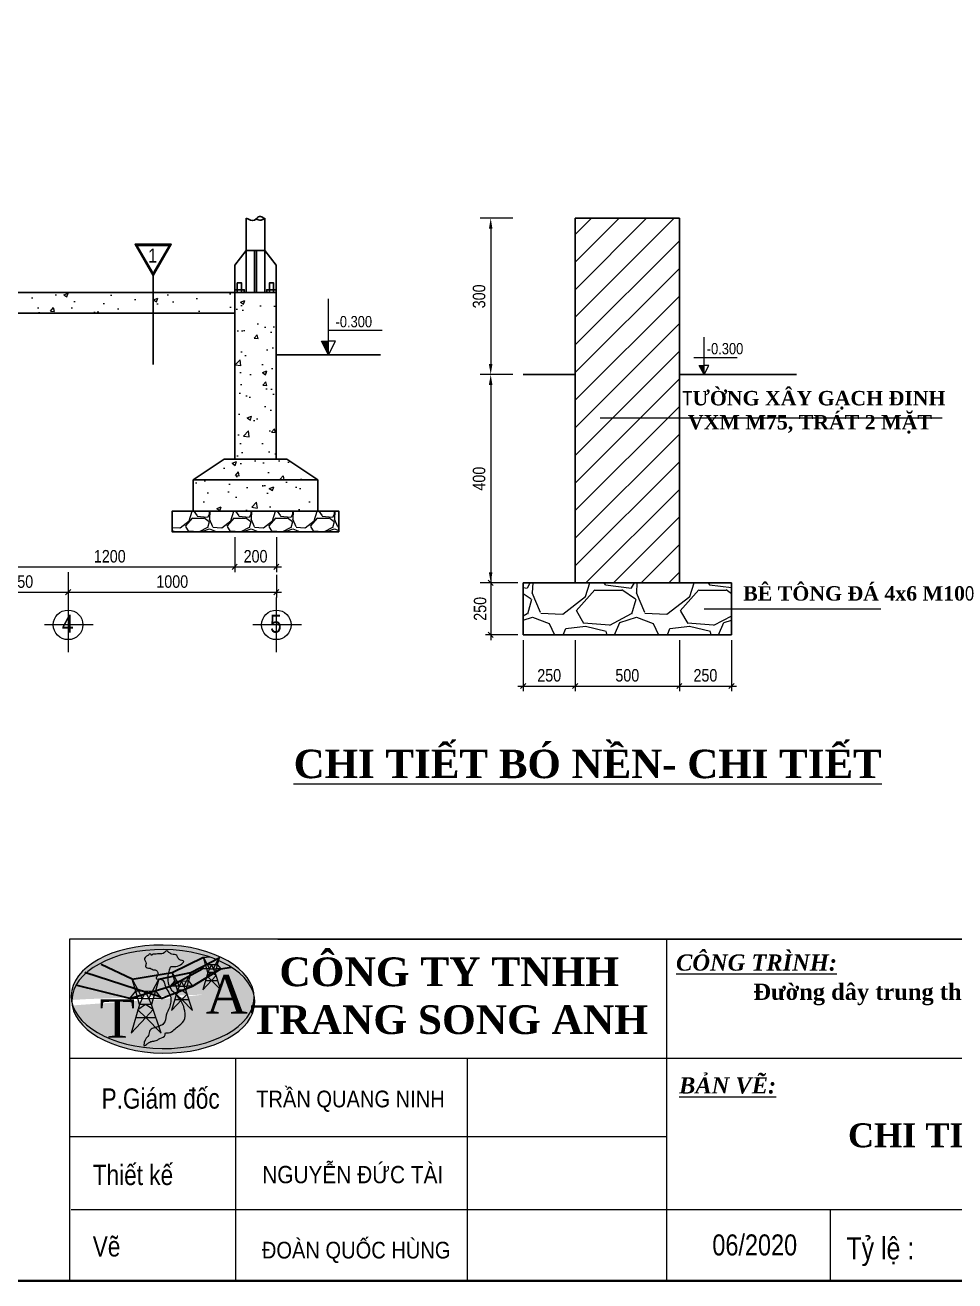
# Model space of a CAD drawing. Header units: millimetres. Extents: x 330554 to 656471, y 11007 to 130943.
# Drawn here: x 383085 to 392014, y 40001 to 52059 of the extents above; entities that cross this region are included whole.
import ezdxf
from ezdxf.enums import TextEntityAlignment as Align

# ---------------------------------------------------------------- set-up
doc = ezdxf.new("R2010")
doc.units = ezdxf.units.MM
doc.header["$LTSCALE"] = 6
for name, color, linetype in [('2', 3, 'Continuous'), ('BULONG', 7, 'Continuous'), ('Cot', 150, 'Continuous'), ('Cot thep', 141, 'Continuous'), ('Khung Bao', 101, 'Continuous'), ('MONG', 62, 'Continuous'), ('Thep', 11, 'Continuous')]:
    doc.layers.add(name, color=color, linetype=linetype)
for name, color, linetype, lineweight in [('8', 8, 'Continuous', 9), ('Duongcoban', 4, 'Continuous', 30), ('Hatch', 250, 'Continuous', 13), ('Khung', 7, 'Continuous', 20), ('Khung ten', 7, 'Continuous', 20), ('netlonkhungten', 32, 'Continuous', 35), ('Text', 7, 'Continuous', 13)]:
    doc.layers.add(name, color=color, linetype=linetype, lineweight=lineweight)
doc.styles.add('khoa', font='VHELVCN.TTF')
doc.styles.add('ktenBCKT_6o$0$VN', font='arial.ttf')
doc.styles.get("Standard").update_dxf_attribs({"font": 'VHELVCN.TTF', "height": 120})
doc.styles.add('VN', font='VHELVEN.TTF')
doc.styles.add('VNI-Time', font='VTIMESN.TTF', dxfattribs={"width": 0.9})
doc.dimstyles.new('kt-20', dxfattribs={"dimtxt": 120, "dimasz": 100, "dimexe": 100, "dimexo": 100, "dimgap": 50, "dimtad": 1, "dimtoh": 1, "dimdec": 0, "dimlfac": 0.2, "dimzin": 1, "dimdsep": 46, "dimtxsty": 'Standard', "dimcen": 50, "dimdle": 100, "dimclrd": 8, "dimclre": 8, "dimclrt": 7, "dimadec": 0, "dimazin": 0, "dimtfac": 1, "dimtdec": 0, "dimtix": 1, "dimtofl": 0, "dimtmove": 0, "dimatfit": 3, "dimfxl": 100, "dimtolj": 1, "dimtzin": 1, "dimlwd": 9, "dimlwe": 5, "dimarcsym": 0})
doc.dimstyles.new('kt-50', dxfattribs={"dimtxt": 120, "dimasz": 50, "dimexe": 50, "dimexo": 50, "dimgap": 40, "dimtad": 1, "dimtoh": 1, "dimdec": 0, "dimlfac": 0.5, "dimzin": 1, "dimdsep": 46, "dimtxsty": 'Standard', "dimblk": 'OBLIQUE', "dimcen": 50, "dimdle": 50, "dimclrd": 8, "dimclre": 8, "dimclrt": 7, "dimadec": 0, "dimazin": 0, "dimtfac": 1, "dimtdec": 0, "dimtix": 1, "dimtofl": 0, "dimtmove": 0, "dimatfit": 3, "dimldrblk": 'ARCHTICK', "dimfxl": 1, "dimtolj": 1, "dimtzin": 1, "dimlwd": -1, "dimlwe": -1, "dimarcsym": 0})

# ---------------------------------------------------------------- blocks, each defined once
blk = doc.blocks.new('_Oblique')
at = {"color": 0, "lineweight": -2}
blk.add_line((-0.5, -0.5), (0.5, 0.5), dxfattribs=at)
blk = doc.blocks.new('*D432')
at = {"layer": '8', "color": 8, "transparency": 16777216}
for p, q in [((385098, 47142), (385098, 46807)), ((385498, 47142), (385498, 46807)), ((385048, 46857), (385548, 46857))]:
    blk.add_line(p, q, dxfattribs=at)
at = {"layer": 'Defpoints', "color": 0, "transparency": 16777216}
for p in [(385098, 47192), (385498, 47192), (385498, 46857)]:
    blk.add_point(p, dxfattribs=at)
at = {"layer": '8', "color": 8, "transparency": 16777216, "xscale": 50, "yscale": 50, "zscale": 50, "rotation": 180}
blk.add_blockref('_Oblique', (385098, 46857), dxfattribs=at)
at = {"layer": '8', "color": 8, "transparency": 16777216, "xscale": 50, "yscale": 50, "zscale": 50}
blk.add_blockref('_Oblique', (385498, 46857), dxfattribs=at)
at = {"layer": '8', "color": 7, "transparency": 16777216, "insert": (385298, 46958), "char_height": 120, "attachment_point": 5}
blk.add_mtext('\\A1;200', dxfattribs=at)
blk = doc.blocks.new('_ArchTick')
at = {"color": 0, "const_width": 0.15}
blk.add_lwpolyline([(-0.5, -0.5), (0.5, 0.5)], dxfattribs=at)
blk = doc.blocks.new('*D433')
at = {"layer": '8', "color": 8, "transparency": 16777216}
for p, q in [((382698, 47143), (382698, 46807)), ((385098, 47142), (385098, 46807)), ((382648, 46857), (385148, 46857))]:
    blk.add_line(p, q, dxfattribs=at)
at = {"layer": 'Defpoints', "color": 0, "transparency": 16777216}
for p in [(382698, 47193), (385098, 47192), (385098, 46857)]:
    blk.add_point(p, dxfattribs=at)
at = {"layer": '8', "color": 8, "transparency": 16777216, "xscale": 50, "yscale": 50, "zscale": 50, "rotation": 180}
blk.add_blockref('_Oblique', (382698, 46857), dxfattribs=at)
at = {"layer": '8', "color": 8, "transparency": 16777216, "xscale": 50, "yscale": 50, "zscale": 50}
blk.add_blockref('_Oblique', (385098, 46857), dxfattribs=at)
at = {"layer": '8', "color": 7, "transparency": 16777216, "insert": (383898, 46958), "char_height": 120, "attachment_point": 5}
blk.add_mtext('\\A1;1200', dxfattribs=at)
blk = doc.blocks.new('*D437')
at = {"layer": '8', "color": 8, "transparency": 16777216}
for p, q in [((383498, 46807), (383498, 46564)), ((385498, 46782), (385498, 46564)), ((383448, 46614), (385548, 46614))]:
    blk.add_line(p, q, dxfattribs=at)
at = {"layer": 'Defpoints', "color": 0, "transparency": 16777216}
for p in [(383498, 46857), (385498, 46832), (385498, 46614)]:
    blk.add_point(p, dxfattribs=at)
at = {"layer": '8', "color": 8, "transparency": 16777216, "xscale": 50, "yscale": 50, "zscale": 50, "rotation": 180}
blk.add_blockref('_Oblique', (383498, 46614), dxfattribs=at)
at = {"layer": '8', "color": 8, "transparency": 16777216, "xscale": 50, "yscale": 50, "zscale": 50}
blk.add_blockref('_Oblique', (385498, 46614), dxfattribs=at)
at = {"layer": '8', "color": 7, "transparency": 16777216, "insert": (384498, 46715), "char_height": 120, "attachment_point": 5}
blk.add_mtext('\\A1;1000', dxfattribs=at)
blk = doc.blocks.new('bulong')
for points in [[(0, 0), (184, 0), (184, 51), (0, 51)], [(51, 0), (133, 0), (133, 182), (51, 182)]]:
    blk.add_lwpolyline(points, close=True)
blk = doc.blocks.new('Cot thep')
at = {"layer": 'Cot', "color": 141, "end_tangent": (-0.948201, -0.317672)}
blk.add_spline([(220, 1427), (382, 1390), (476, 1460), (572, 1417)], degree=3, dxfattribs=at)
at = {"layer": 'Cot', "color": 141}
blk.add_spline([(572, 1417), (507, 1387), (405, 1414)], degree=3, dxfattribs=at)
at = {"layer": 'Cot thep', "color": 141}
for p, q in [((220, 0), (220, 1427)), ((580, 0), (580, 1423)), ((0, 521), (220, 802)), ((220, 802), (580, 802)), ((380, 0), (380, 802)), ((420, 0), (420, 802)), ((800, 521), (580, 802)), ((0, 0), (0, 521)), ((800, 0), (800, 521))]:
    blk.add_line(p, q, dxfattribs=at)
blk = doc.blocks.new('*D383')
at = {"layer": '8', "color": 8, "transparency": 16777216}
for p, q in [((383498, 46807), (383498, 46564)), ((382598, 46757), (382598, 46564)), ((382548, 46614), (383548, 46614))]:
    blk.add_line(p, q, dxfattribs=at)
at = {"layer": 'Defpoints', "color": 0, "transparency": 16777216}
for p in [(382598, 46807), (383498, 46857), (383498, 46614)]:
    blk.add_point(p, dxfattribs=at)
at = {"layer": '8', "color": 8, "transparency": 16777216, "xscale": 50, "yscale": 50, "zscale": 50, "rotation": 180}
blk.add_blockref('_Oblique', (382598, 46614), dxfattribs=at)
at = {"layer": '8', "color": 8, "transparency": 16777216, "xscale": 50, "yscale": 50, "zscale": 50}
blk.add_blockref('_Oblique', (383498, 46614), dxfattribs=at)
at = {"layer": '8', "color": 7, "transparency": 16777216, "insert": (383048, 46715), "char_height": 120, "attachment_point": 5}
blk.add_mtext('\\A1;450', dxfattribs=at)
blk = doc.blocks.new('*D480')
at = {"layer": '8', "color": 8, "transparency": 16777216}
for p, q in [((387868, 46154), (387868, 45663)), ((388368, 46154), (388368, 45663)), ((387818, 45713), (388418, 45713))]:
    blk.add_line(p, q, dxfattribs=at)
at = {"layer": 'Defpoints', "color": 0, "transparency": 16777216}
for p in [(387868, 46204), (388368, 46204), (388368, 45713)]:
    blk.add_point(p, dxfattribs=at)
at = {"layer": '8', "color": 8, "transparency": 16777216, "xscale": 50, "yscale": 50, "zscale": 50, "rotation": 180}
blk.add_blockref('_Oblique', (387868, 45713), dxfattribs=at)
at = {"layer": '8', "color": 8, "transparency": 16777216, "xscale": 50, "yscale": 50, "zscale": 50}
blk.add_blockref('_Oblique', (388368, 45713), dxfattribs=at)
at = {"layer": '8', "color": 7, "transparency": 16777216, "insert": (388118, 45815), "char_height": 120, "attachment_point": 5}
blk.add_mtext('\\A1;250', dxfattribs=at)
blk = doc.blocks.new('*D355')
at = {"layer": '8', "color": 8, "transparency": 16777216}
for p, q in [((388368, 46154), (388368, 45663)), ((389368, 46154), (389368, 45663)), ((388318, 45713), (389418, 45713))]:
    blk.add_line(p, q, dxfattribs=at)
at = {"layer": 'Defpoints', "color": 0, "transparency": 16777216}
for p in [(388368, 46204), (389368, 46204), (389368, 45713)]:
    blk.add_point(p, dxfattribs=at)
at = {"layer": '8', "color": 8, "transparency": 16777216, "xscale": 50, "yscale": 50, "zscale": 50, "rotation": 180}
blk.add_blockref('_Oblique', (388368, 45713), dxfattribs=at)
at = {"layer": '8', "color": 8, "transparency": 16777216, "xscale": 50, "yscale": 50, "zscale": 50}
blk.add_blockref('_Oblique', (389368, 45713), dxfattribs=at)
at = {"layer": '8', "color": 7, "transparency": 16777216, "insert": (388868, 45815), "char_height": 120, "attachment_point": 5}
blk.add_mtext('\\A1;500', dxfattribs=at)
blk = doc.blocks.new('*D481')
at = {"layer": '8', "color": 8, "transparency": 16777216}
for p, q in [((389368, 46154), (389368, 45663)), ((389868, 46154), (389868, 45663)), ((389318, 45713), (389918, 45713))]:
    blk.add_line(p, q, dxfattribs=at)
at = {"layer": 'Defpoints', "color": 0, "transparency": 16777216}
for p in [(389368, 46204), (389868, 46204), (389868, 45713)]:
    blk.add_point(p, dxfattribs=at)
at = {"layer": '8', "color": 8, "transparency": 16777216, "xscale": 50, "yscale": 50, "zscale": 50, "rotation": 180}
blk.add_blockref('_Oblique', (389368, 45713), dxfattribs=at)
at = {"layer": '8', "color": 8, "transparency": 16777216, "xscale": 50, "yscale": 50, "zscale": 50}
blk.add_blockref('_Oblique', (389868, 45713), dxfattribs=at)
at = {"layer": '8', "color": 7, "transparency": 16777216, "insert": (389618, 45815), "char_height": 120, "attachment_point": 5}
blk.add_mtext('\\A1;250', dxfattribs=at)
blk = doc.blocks.new('*D356')
at = {"layer": '8', "color": 8, "lineweight": 5, "transparency": 16777216}
for p, q in [((387768, 50204), (387456, 50204)), ((387768, 48704), (387456, 48704))]:
    blk.add_line(p, q, dxfattribs=at)
at = {"layer": '8', "color": 8, "lineweight": 9, "transparency": 16777216}
blk.add_line((387556, 50104), (387556, 48804), dxfattribs=at)
at = {"layer": '8', "color": 8, "transparency": 16777216}
for points in [[(387539, 50104), (387573, 50104), (387556, 50204)], [(387539, 48804), (387573, 48804), (387556, 48704)]]:
    blk.add_solid(points, dxfattribs=at)
at = {"layer": 'Defpoints', "color": 0, "transparency": 16777216}
for p in [(387868, 50204), (387556, 48704), (387868, 48704)]:
    blk.add_point(p, dxfattribs=at)
at = {"layer": '8', "color": 7, "transparency": 16777216, "insert": (387445, 49454), "char_height": 120, "attachment_point": 5, "rotation": 90}
blk.add_mtext('\\A1;300', dxfattribs=at)
blk = doc.blocks.new('*D482')
at = {"layer": '8', "color": 8, "lineweight": 5, "transparency": 16777216}
for p, q in [((387768, 48704), (387456, 48704)), ((387768, 46704), (387456, 46704))]:
    blk.add_line(p, q, dxfattribs=at)
at = {"layer": '8', "color": 8, "lineweight": 9, "transparency": 16777216}
blk.add_line((387556, 48604), (387556, 46804), dxfattribs=at)
at = {"layer": '8', "color": 8, "transparency": 16777216}
for points in [[(387539, 48604), (387573, 48604), (387556, 48704)], [(387539, 46804), (387573, 46804), (387556, 46704)]]:
    blk.add_solid(points, dxfattribs=at)
at = {"layer": 'Defpoints', "color": 0, "transparency": 16777216}
for p in [(387868, 48704), (387556, 46704), (387868, 46704)]:
    blk.add_point(p, dxfattribs=at)
at = {"layer": '8', "color": 7, "transparency": 16777216, "insert": (387445, 47704), "char_height": 120, "attachment_point": 5, "rotation": 90}
blk.add_mtext('\\A1;400', dxfattribs=at)
blk = doc.blocks.new('*D483')
at = {"layer": '8', "color": 8, "transparency": 16777216}
for p, q in [((387818, 46704), (387506, 46704)), ((387556, 46754), (387556, 46154)), ((387818, 46204), (387506, 46204))]:
    blk.add_line(p, q, dxfattribs=at)
at = {"layer": 'Defpoints', "color": 0, "transparency": 16777216}
for p in [(387868, 46704), (387556, 46204), (387868, 46204)]:
    blk.add_point(p, dxfattribs=at)
at = {"layer": '8', "color": 8, "transparency": 16777216, "xscale": 50, "yscale": 50, "zscale": 50}
for p, rotation in [((387556, 46704), 90), ((387556, 46204), 270)]:
    blk.add_blockref('_Oblique', p, dxfattribs=dict(at, rotation=rotation))
at = {"layer": '8', "color": 7, "transparency": 16777216, "insert": (387455, 46454), "char_height": 120, "attachment_point": 5, "rotation": 90}
blk.add_mtext('\\A1;250', dxfattribs=at)
blk = doc.blocks.new('COTLOGO')
at = {"layer": 'Khung'}
for p, q in [((31212.1, 146981.8), (31220.3, 146966)), ((31216.6, 146966), (31212.1, 146981.8)), ((31238.4, 146966.1), (31246.5, 146981.8)), ((31246.5, 146981.8), (31242.1, 146966.5)), ((31246.5, 146981.8), (31242.1, 146966.5)), ((31209, 146956.8), (31216.6, 146966)), ((31220.3, 146966), (31216.6, 146966)), ((31219.3, 146956.8), (31216.6, 146966)), ((31220.3, 146966), (31238.6, 146966.4)), ((31220.3, 146966), (31225, 146956.8)), ((31229.3, 146966.2), (31221.5, 146949)), ((31237.1, 146949), (31229.3, 146966.2)), ((31233.6, 146956.8), (31238.4, 146966.1)), ((31238.6, 146966.4), (31242.1, 146966.5)), ((31242.1, 146966.5), (31239.3, 146956.8)), ((31242.1, 146966.5), (31249.6, 146956.8)), ((31219.3, 146956.8), (31209, 146956.8)), ((31221.5, 146949), (31210.6, 146911.5)), ((31225, 146956.8), (31219.3, 146956.8)), ((31221.5, 146949), (31219.3, 146956.8)), ((31229.3, 146949), (31219.3, 146941.7)), ((31237.1, 146949), (31221.5, 146949)), ((31225, 146956.8), (31233.6, 146956.8)), ((31239.4, 146942.1), (31229.3, 146949)), ((31233.6, 146956.8), (31239.3, 146956.8)), ((31239.3, 146956.8), (31237.1, 146949)), ((31249.6, 146911.5), (31237.1, 146949)), ((31249.6, 146956.8), (31239.3, 146956.8)), ((31210.6, 146911.5), (31229.7, 146931.8)), ((31216.5, 146931.8), (31242.8, 146931.8)), ((31219.3, 146941.7), (31229.7, 146931.8)), ((31229.7, 146931.8), (31239.4, 146942.1)), ((31229.7, 146931.8), (31249.6, 146911.5))]:
    blk.add_line(p, q, dxfattribs=at)
blk.add_lwpolyline([(31237.1, 146949), (31229.3, 146966.2), (31221.5, 146949)], dxfattribs=at)
blk = doc.blocks.new('LOGOTRANGSONGANH')
at = {"layer": 'Duongcoban'}
h = blk.add_hatch(color=2, dxfattribs=at)
edge = h.paths.add_edge_path()
edge.add_ellipse((31307.7, 148603.9), major_axis=(-401.5, 4.4), ratio=0.565575, start_angle=-176.7666, end_angle=8.2691)
edge.add_line((30908.8, 148589.6), (30909.5, 148589.8))
edge.add_ellipse((31311, 148584), major_axis=(-401.5, 4.4), ratio=0.565575, start_angle=235.144, end_angle=359.6225, ccw=False)
edge.add_line((31542.5, 148767.8), (31555.4, 148774.6))
edge.add_line((31555.4, 148774.6), (31556.7, 148777))
edge.add_line((31556.7, 148777), (31552.8, 148763.5))
edge.add_ellipse((31311, 148584), major_axis=(-401.5, 4.4), ratio=0.565575, start_angle=188.2691, end_angle=233.3208, ccw=False)
at = {"layer": 'Khung ten'}
h = blk.add_hatch(color=256, dxfattribs=at)
edge = h.paths.add_edge_path()
edge.add_ellipse((31311, 148584), major_axis=(-401.5, 4.4), ratio=0.565575, start_angle=188.2691, end_angle=359.6225, ccw=False)
edge.add_ellipse((31307.7, 148603.9), major_axis=(-401.5, 4.4), ratio=0.565575, start_angle=-176.7666, end_angle=8.2691)
edge.add_line((30908.8, 148589.6), (30909.5, 148589.8))
h = blk.add_hatch(color=256, dxfattribs=at)
edge = h.paths.add_edge_path()
edge.add_ellipse((31307.7, 148603.9), major_axis=(-401.5, 4.4), ratio=0.565575, start_angle=8.2691, end_angle=183.2334, ccw=False)
edge.add_ellipse((31311, 148584), major_axis=(-401.5, 4.4), ratio=0.565575, start_angle=3.2334, end_angle=188.2691)
h = blk.add_hatch(color=256, dxfattribs=at)
edge = h.paths.add_edge_path()
edge.add_ellipse((31307.7, 148603.9), major_axis=(-401.5, 4.4), ratio=0.565575, start_angle=8.2691, end_angle=183.2334, ccw=False)
edge.add_ellipse((31311, 148584), major_axis=(-401.5, 4.4), ratio=0.565575, start_angle=3.2334, end_angle=188.2691)
at = {"layer": 'Text'}
h = blk.add_hatch(color=256, dxfattribs=at)
h.set_gradient(color1=(0, 0, 255), one_color=1, tint=1)
edge = h.paths.add_edge_path()
edge.add_ellipse((31307.7, 148603.9), major_axis=(-401.5, 4.4), ratio=0.565575, start_angle=-176.7666, end_angle=8.2691)
edge.add_line((30908.8, 148589.6), (30909.5, 148589.8))
edge.add_ellipse((31311, 148584), major_axis=(-401.5, 4.4), ratio=0.565575, start_angle=235.144, end_angle=359.6225, ccw=False)
edge.add_line((31542.5, 148767.8), (31555.4, 148774.6))
edge.add_line((31555.4, 148774.6), (31556.7, 148777))
edge.add_line((31556.7, 148777), (31552.8, 148763.5))
edge.add_ellipse((31311, 148584), major_axis=(-401.5, 4.4), ratio=0.565575, start_angle=188.2691, end_angle=233.3208, ccw=False)
edge = h.paths.add_edge_path()
edge.add_ellipse((31311, 148584), major_axis=(-401.5, 4.4), ratio=0.565575, start_angle=3.2334, end_angle=188.2691)
edge.add_ellipse((31307.7, 148603.9), major_axis=(-401.5, 4.4), ratio=0.565575, start_angle=8.2691, end_angle=183.2334, ccw=False)
h = blk.add_hatch(color=256, dxfattribs=at)
edge = h.paths.add_edge_path()
edge.add_spline(control_points=[(31279.9, 148791.4), (31283.4, 148791.8), (31295.3, 148793), (31313.1, 148790.9), (31323.4, 148810.8), (31337.4, 148796.4), (31350.8, 148787.1), (31371.9, 148791.4), (31374.9, 148771.1), (31385.9, 148763.4), (31413.3, 148762.3), (31371.5, 148729.4), (31343.7, 148741.8), (31332.6, 148703.2), (31327.1, 148670.8), (31343.4, 148638.6), (31359.3, 148619.3), (31378.1, 148601.9), (31395.9, 148574.6), (31407.7, 148541.4), (31408, 148495.7), (31374.7, 148474.5), (31353.3, 148453.3), (31335.3, 148442.5), (31318.6, 148447.2), (31320.8, 148426.5), (31298.6, 148424.6), (31285.2, 148413.6), (31273.9, 148411.1), (31264.6, 148408.4), (31254.7, 148408.1), (31243.9, 148400.6), (31237, 148393.9), (31223.3, 148386.5), (31227.5, 148398.4), (31225.2, 148405), (31230.4, 148409.7), (31231.6, 148422.1), (31250.3, 148432), (31246.5, 148457.6), (31270.8, 148467.7), (31291, 148473.3), (31320.7, 148486.8), (31319.7, 148524.4), (31341.9, 148559.4), (31348.7, 148603.4), (31326, 148635.2), (31316.7, 148659.3), (31308.4, 148685.3), (31269.6, 148678.7), (31287.9, 148696.8), (31287.8, 148710.2), (31280.9, 148721.7), (31266.5, 148721.2), (31255, 148730.6), (31227.7, 148731.3), (31240.1, 148753.8), (31222.9, 148768.5), (31235, 148781.8), (31243.7, 148784.8), (31248.4, 148791.4), (31256.5, 148792.8), (31258.4, 148783.2), (31263.4, 148790.3), (31270.6, 148791.3), (31276.6, 148791.4), (31279.9, 148791.4)], knot_values=[0, 0, 0, 0, 10.773567, 36.453253, 45.467944, 66.304528, 75.394476, 97.72162, 113.438285, 125.691122, 137.561709, 178.241766, 199.70113, 215.454863, 279.050772, 301.404412, 320.192795, 354.292474, 377.700084, 416.933464, 461.046809, 499.368775, 526.36929, 553.493597, 559.326846, 568.25424, 596.840814, 609.577735, 620.601304, 630.959304, 638.68193, 649.840298, 667.688051, 673.556752, 684.49326, 689.149317, 694.14707, 702.739777, 724.96225, 747.389868, 765.56329, 794.088827, 815.415753, 854.767285, 890.123291, 942.363889, 973.99518, 1003.178887, 1022.105113, 1049.27204, 1062.832724, 1076.02929, 1089.833819, 1096.09008, 1116.705884, 1137.436129, 1150.673139, 1174.702872, 1185.098835, 1197.262798, 1201.670622, 1209.468078, 1215.08546, 1219.532908, 1227.492771, 1237.449043, 1237.449043, 1237.449043, 1237.449043], degree=3, periodic=0)
at = {"color": 7}
blk.add_line((31487.9, 148776.7), (31513.4, 148779.4), dxfattribs=at)
at = {"layer": 'Duongcoban', "color": 2}
for p, q in [((31350.2, 148709.8), (31487, 148777)), ((31431.5, 148709.8), (31555.4, 148774.6)), ((31299.6, 148601.7), (30966.6, 148709.8)), ((31174.4, 148681.3), (31037.8, 148745.7)), ((31174.6, 148681.4), (31350.2, 148709.8)), ((31290.7, 148681.4), (31431.5, 148709.8)), ((31342.8, 148650.6), (31480.7, 148726.3)), ((31438.9, 148650.6), (31563, 148726.3)), ((31563, 148726.3), (31608.3, 148733.1)), ((31164.1, 148596.9), (30927.1, 148654.6)), ((31164.1, 148596.9), (31342.8, 148650.6)), ((31301.3, 148596.9), (31438.9, 148650.6))]:
    blk.add_line(p, q, dxfattribs=at)
at = {"layer": 'Text', "extrusion": (0, 0, -1)}
for centre in [(31307.7, 148603.9), (31311, 148584)]:
    blk.add_ellipse(centre, major_axis=(-401.5, 4.4), ratio=0.565575, dxfattribs=at)
at = {"layer": 'Text'}
blk.add_spline([(31279.9, 148791.4), (31290.6, 148792.2), (31315.7, 148797.8), (31321.7, 148804.6), (31340.1, 148794.9), (31347.9, 148790.2), (31369.8, 148785.5), (31377, 148771.6), (31386.9, 148764.4), (31398.5, 148761.6), (31366.2, 148736.9), (31344.7, 148736), (31338.1, 148721.7), (31334.8, 148658.2), (31344.7, 148638.2), (31356.3, 148623.4), (31379.5, 148598.4), (31392.4, 148578.8), (31405.1, 148541.8), (31400.7, 148497.9), (31372.9, 148471.5), (31352.4, 148454), (31326.7, 148445.2), (31320.9, 148445.5), (31318.8, 148436.8), (31295.3, 148420.6), (31284.3, 148414.1), (31273.7, 148410.9), (31263.6, 148408.7), (31256, 148407.5), (31246.3, 148402), (31232, 148391.3), (31226.5, 148389.2), (31226.4, 148400.1), (31226.2, 148404.8), (31228.9, 148408.9), (31231.9, 148417), (31245.7, 148434.4), (31251.4, 148456.1), (31266.8, 148465.7), (31293.7, 148475), (31312.1, 148485.9), (31323.5, 148523.5), (31337.3, 148556.1), (31341.5, 148608.2), (31326.9, 148636.2), (31315.6, 148663.2), (31305.1, 148678.9), (31278.7, 148685.3), (31285.7, 148696.9), (31286.5, 148710.1), (31278, 148720.9), (31271.7, 148721.7), (31252.3, 148728.7), (31233, 148736.2), (31235.1, 148749.2), (31228.4, 148772.3), (31234.8, 148780.4), (31245, 148787.1), (31248.1, 148790.2), (31255.9, 148790.2), (31259, 148785.5), (31262.5, 148788.4), (31270, 148791), (31279.9, 148791.4)], degree=3, dxfattribs=at)
at = {"layer": 'Duongcoban', "color": 2}
for p, xscale, yscale, zscale in [((-31811.2, -149302), 2.028000000002066, 2.028000000005704, 2.028000000000612), ((-42497.7, -199049.1), 2.366000000001804, 2.36600000000908, 2.366000000000713), ((-74322.4, -348117), 3.380000000001019, 3.380000000004657, 3.380000000001019)]:
    blk.add_blockref('COTLOGO', p, dxfattribs=dict(at, xscale=xscale, yscale=yscale, zscale=zscale))
at = {"layer": 'Text', "char_height": 169, "width": 2273.213, "attachment_point": 1}
for s, insert in [('{\\fTimes New Roman|b0|i0|c0|p18;A}', (31496.5, 148699.1)), ('{\\fTimes New Roman|b0|i0|c0|p18;T}', (31030.7, 148592.8))]:
    blk.add_mtext(s, dxfattribs=dict(at, insert=insert))

msp = doc.modelspace()

# ---------------------------------------------------------------- hatches: boundary and pattern name
at = {"layer": '8'}
h = msp.add_hatch(dxfattribs=at)
h.set_pattern_fill('ANSI31', color=256, scale=1500, style=0)
h.set_pattern_definition([(45, (-175049.55, -180322.06), (-132.58252, 132.58252), [])])
h.paths.add_polyline_path([(388368.402, 46703.588), (389368.402, 46703.588), (389368.402, 50203.588), (388368.402, 50203.588)])
at = {"layer": 'Hatch'}
h = msp.add_hatch(dxfattribs=at)
h.set_pattern_fill('AR-CONC', color=256, scale=60, style=0)
h.set_pattern_definition([(50, (-75417.73, -206722.95), (430.3561, -37.65128), [45, -495]), (355, (-75417.73, -206722.95), (-83.2508, 451.31528), [36, -396]), (100.4514, (-75381.86, -206726.1), (347.10563, 413.66373), [38.2441, -420.68527]), (46.1842, (-75417.7, -206602.95), (640.34463, -99.3114), [67.5, -742.5]), (96.6356, (-75364.36, -206611.2), (560.7976, 584.4707), [57.3662, -631.0278]), (351.1842, (-75417.7, -206602.95), (560.7972, 584.4712), [54, -594]), (21, (-75357.73, -206632.95), (358.14423, -241.57133), [45, -495]), (326, (-75357.73, -206632.95), (145.9892, 435.09003), [36, -396]), (71.4514, (-75327.9, -206653.08), (504.13358, 193.5183), [38.2441, -420.68527]), (37.5, (-75417.73, -206722.95), (7.295913, 199.736312), [0, -391.2, 0, -402, 0, -397.5]), (7.5, (-75417.73, -206722.95), (157.84172, 236.64703), [0, -229.2, 0, -382.2, 0, -151.5]), (327.5, (-75551.53, -206722.95), (320.29346, -13.532923), [0, -150, 0, -468, 0, -621]), (317.5, (-75611.53, -206722.95), (349.9117, 60.06299), [0, -195, 0, -310.8, 0, -441])])
h.paths.add_polyline_path([(380297.502, 49292.157), (380297.502, 49492.157), (377897.502, 49492.157), (377897.502, 49292.157)])
h.paths.add_polyline_path([(382697.502, 49492.157), (382697.502, 49292.157), (384314.833, 49292.157), (384314.833, 49492.157)])
h.paths.add_polyline_path([(384314.833, 49492.157), (384314.833, 49292.157), (385097.502, 49292.157), (385097.502, 49492.157)])
h = msp.add_hatch(dxfattribs=at)
h.set_pattern_fill('AR-CONC', color=256, scale=60, style=0)
h.set_pattern_definition([(50, (-78096.86, -191036.13), (430.3561, -37.65128), [45, -495]), (355, (-78096.86, -191036.13), (-83.2508, 451.31528), [36, -396]), (100.4514, (-78061, -191039.26), (347.10563, 413.66373), [38.2441, -420.68527]), (46.1842, (-78096.86, -190916.13), (640.34463, -99.3114), [67.5, -742.5]), (96.6356, (-78043.5, -190924.4), (560.7976, 584.4707), [57.3662, -631.0278]), (351.1842, (-78096.86, -190916.1), (560.7972, 584.4712), [54, -594]), (21, (-78036.86, -190946.13), (358.14423, -241.57133), [45, -495]), (326, (-78036.86, -190946.13), (145.9892, 435.09003), [36, -396]), (71.4514, (-78007, -190966.26), (504.13358, 193.5183), [38.2441, -420.68527]), (37.5, (-78096.86, -191036.13), (7.295913, 199.736312), [0, -391.2, 0, -402, 0, -397.5]), (7.5, (-78096.86, -191036.13), (157.84172, 236.64703), [0, -229.2, 0, -382.2, 0, -151.5]), (327.5, (-78230.66, -191036.13), (320.29346, -13.532923), [0, -150, 0, -468, 0, -621]), (317.5, (-78290.66, -191036.13), (349.9117, 60.06299), [0, -195, 0, -310.8, 0, -441])])
h.paths.add_polyline_path([(385497.502, 49492.157), (385405.38, 49492.157), (385097.502, 49492.157), (385097.502, 47892.157), (385497.502, 47892.157)])
h.paths.add_polyline_path([(385597.502, 47892.157), (384997.502, 47892.157), (384697.502, 47692.157), (385897.502, 47692.157)])
h.paths.add_polyline_path([(385897.502, 47692.157), (384697.502, 47692.157), (384697.502, 47392.157), (385897.502, 47392.157)])
h = msp.add_hatch(dxfattribs=at)
h.set_pattern_fill('GRAVEL', color=256, scale=400, style=0)
h.set_pattern_definition([(228.0128, (-78457.634, -195257.092), (-3199.9992929, -3600.0005366), [53.8144, -5327.6352]), (184.9697, (-78493.634, -195297.092), (4800.0004206, 399.9965228), [92.3472, -9142.37]), (132.5104, (-78585.634, -195305.092), (3999.9962873, -4400.0034695), [65.1152, -6446.4128]), (267.2737, (-78741.634, -195405.092), (399.9984071, 8000.000118), [84.0952, -8325.4232]), (292.8337, (-78745.634, -195489.092), (-2000.0039622, 4799.9985647), [82.462, -8163.7492]), (357.2737, (-78713.634, -195565.092), (-8000.000118, 399.9984071), [84.0952, -8325.4232]), (37.6942, (-78629.634, -195569.092), (-5200.00293825, -3999.99616206), [111.2116, -11009.9396]), (72.2553, (-78541.634, -195501.092), (2800.0043051, 8799.9984925), [104.9952, -10394.5284]), (121.4296, (-78509.634, -195401.092), (-3200.0032937, 5199.9980146), [84.38, -8353.6292]), (175.2364, (-78553.634, -195329.092), (4400.0003785, -399.996613), [96.3328, -4720.3052]), (222.3974, (-78649.634, -195321.092), (-4800.00294043, -4399.9968328), [124.5792, -12333.35]), (138.8141, (-78345.634, -195409.092), (-2800.0011787, 2399.9989253), [42.5204, -4209.5376]), (171.4692, (-78377.634, -195381.092), (5199.9993139, -800.003164), [80.8948, -8008.6044]), (225, (-78457.63, -195369.1), (-4e-14, -400.00012), [56.5684, -509.1168]), (203.1986, (-78485.634, -195321.09), (1999.9998923, 800.00053), [30.4632, -3015.846]), (291.8014, (-78513.634, -195333.09), (-399.999964, 1200.000109), [43.0812, -2110.9848]), (30.9638, (-78497.634, -195373.09), (1199.999209, 800.000993), [69.9716, -2262.4092]), (161.5651, (-78437.63, -195337.09), (800.000174, -399.99936), [50.5964, -1214.3148]), (16.3895, (-78745.634, -195333.092), (4000.0008794, 1199.9970839), [70.88, -7017.138]), (70.3462, (-78677.634, -195313.092), (-1599.998099, -4400.0008542), [59.4644, -5886.9632]), (293.1986, (-78437.634, -195257.09), (-800.00053, 1999.9998923), [60.926, -2985.3832]), (343.6105, (-78413.634, -195313.092), (-4000.0008794, 1199.9970839), [70.88, -7017.138]), (339.444, (-78745.634, -195581.092), (-2000.000738, 799.9983986), [68.352, -3349.2496]), (294.7751, (-78681.634, -195605.092), (-1999.9968757, 4400.0013687), [57.2712, -5669.8572]), (66.8014, (-78433.634, -195657.09), (800.00053, 1999.9998923), [60.926, -2985.3832]), (17.354, (-78409.634, -195601.092), (-5200.0008076, -1599.9978009), [67.0524, -6638.1696]), (69.444, (-78629.634, -195657.092), (-799.9983986, -2000.000738), [34.176, -3383.4256]), (101.3099, (-78457.634, -195657.09), (-399.999053, 1600.000301), [20.396, -2019.2116]), (165.9638, (-78461.63, -195637.09), (1200.000218, -399.999223), [82.462, -1566.78]), (186.009, (-78541.634, -195617.092), (3999.9999004, 399.999727), [76.42, -7565.5692]), (303.6901, (-78497.63, -195409.09), (-400.000534, 799.999823), [57.6888, -1384.5316]), (353.1572, (-78465.634, -195457.092), (6799.9997462, -800.00319917), [100.7176, -9971.0252]), (60.9454, (-78365.634, -195469.092), (-1600.000011, -2800.0001538), [41.1824, -4077.0696]), (90, (-78345.63, -195433.1), (-400, 400), [24, -376]), (120.2564, (-78549.634, -195605.092), (1599.9979547, -2800.0009823), [55.5696, -5501.408]), (48.0128, (-78577.634, -195557.092), (3199.9992929, 3600.0005366), [107.6288, -5273.8208]), (0, (-78505.63, -195477.1), (400, 400), [104, -296]), (325.3048, (-78401.634, -195477.092), (-3999.9977036, 2800.0034438), [63.2456, -6261.3096]), (254.0546, (-78349.634, -195513.09), (-399.999956, -1600.0000507), [58.2408, -2853.8032]), (207.646, (-78365.634, -195569.092), (-7599.99832287, -4000.00308527), [94.826, -9387.7896]), (175.4261, (-78449.634, -195613.092), (-5200.00022332, 399.99792046), [100.3196, -9931.6296])])
h.paths.add_polyline_path([(386097.502, 47192.157), (386097.502, 47392.157), (384497.502, 47392.157), (384497.502, 47192.157)])
h = msp.add_hatch(dxfattribs=at)
h.set_pattern_fill('GRAVEL', color=256, scale=1000, style=0)
h.set_pattern_definition([(228.0128, (-174329.55, -178822.055), (-7999.998232, -9000.001342), [134.536, -13319.088]), (184.9697, (-174419.55, -178922.055), (12000.0010515, 999.991307), [230.868, -22855.925]), (132.5104, (-174649.55, -178942.055), (9999.9907183, -11000.008674), [162.788, -16116.032]), (267.2737, (-175039.55, -179192.055), (999.9960177, 20000.000295), [210.238, -20813.558]), (292.8337, (-175049.55, -179402.055), (-5000.0099054, 11999.9964118), [206.155, -20409.373]), (357.2737, (-174969.55, -179592.055), (-20000.000295, 999.9960177), [210.238, -20813.558]), (37.6942, (-174759.55, -179602.055), (-13000.0073456, -9999.9904052), [278.029, -27524.849]), (72.2553, (-174539.55, -179432.055), (7000.0107627, 21999.9962312), [262.488, -25986.321]), (121.4296, (-174459.55, -179182.055), (-8000.008234, 12999.9950365), [210.95, -20884.073]), (175.2364, (-174569.55, -179002.055), (11000.000946, -999.991533), [240.832, -11800.763]), (222.3974, (-174809.55, -178982.055), (-12000.007351, -10999.992082), [311.448, -30833.375]), (138.8141, (-174049.55, -179202.06), (-7000.002947, 5999.997313), [106.301, -10523.844]), (171.4692, (-174129.55, -179132.055), (12999.998285, -2000.00791), [202.237, -20021.511]), (225, (-174329.55, -179102.06), (-1e-13, -1000.0003), [141.421, -1272.792]), (203.1986, (-174399.55, -178982.06), (4999.99973, 2000.001325), [76.158, -7539.615]), (291.8014, (-174469.55, -179012.06), (-999.99991, 3000.000273), [107.703, -5277.462]), (30.9638, (-174429.55, -179112.06), (2999.99802, 2000.002484), [174.929, -5656.023]), (161.5651, (-174279.55, -179022.06), (2000.00043, -999.9984), [126.491, -3035.787]), (16.3895, (-175049.55, -179012.055), (10000.0021984, 2999.99271), [177.2, -17542.845]), (70.3462, (-174879.55, -178962.055), (-3999.995247, -11000.0021356), [148.661, -14717.408]), (293.1986, (-174279.55, -178822.06), (-2000.001325, 4999.99973), [152.315, -7463.458]), (343.6105, (-174219.55, -178962.055), (-10000.0021984, 2999.99271), [177.2, -17542.845]), (339.444, (-175049.55, -179632.06), (-5000.001845, 1999.995996), [170.88, -8373.124]), (294.7751, (-174889.55, -179692.055), (-4999.992189, 11000.003422), [143.178, -14174.643]), (66.8014, (-174269.55, -179822.06), (2000.001325, 4999.99973), [152.315, -7463.458]), (17.354, (-174209.55, -179682.055), (-13000.002019, -3999.994502), [167.631, -16595.424]), (69.444, (-174759.55, -179822.06), (-1999.995996, -5000.001845), [85.44, -8458.564]), (101.3099, (-174329.55, -179822.06), (-999.99763, 4000.00075), [50.99, -5048.029]), (165.9638, (-174339.55, -179772.06), (3000.00055, -999.99806), [206.155, -3916.95]), (186.009, (-174539.55, -179722.055), (9999.999751, 999.9993175), [191.05, -18913.923]), (303.6901, (-174429.55, -179202.06), (-1000.00133, 1999.99956), [144.222, -3461.329]), (353.1572, (-174349.55, -179322.055), (16999.9993655, -2000.007998), [251.794, -24927.563]), (60.9454, (-174099.55, -179352.06), (-4000.000027, -7000.000385), [102.956, -10192.674]), (90, (-174049.6, -179262.1), (-1000, 1000), [60, -940]), (120.2564, (-174559.55, -179692.055), (3999.994887, -7000.002456), [138.924, -13753.52]), (48.0128, (-174629.55, -179572.055), (7999.998232, 9000.001342), [269.072, -13184.552]), (0, (-174449.6, -179372.1), (1000, 1000), [260, -740]), (325.3048, (-174189.55, -179372.055), (-9999.994259, 7000.0086096), [158.114, -15653.274]), (254.0546, (-174059.55, -179462.06), (-999.99989, -4000.000127), [145.602, -7134.508]), (207.646, (-174099.55, -179602.055), (-18999.9958072, -10000.0077132), [237.065, -23469.474]), (175.4261, (-174309.55, -179712.055), (-13000.0005583, 999.9948012), [250.799, -24829.074])])
h.paths.add_polyline_path([(387868.402, 46703.588), (387868.402, 46203.588), (389868.402, 46203.588), (389868.402, 46703.588)])
at = {"layer": 'Text'}
for points in [[(385929.752, 49023.712), (385997.502, 49023.712), (385997.502, 48892.157)], [(389559.416, 48791.291), (389604.583, 48791.291), (389604.583, 48703.588)]]:
    msp.add_hatch(color=256, dxfattribs=at).paths.add_polyline_path(points)

# ---------------------------------------------------------------- linework, layer by layer
msp.add_line((384314.833, 49674.121), (384314.833, 48799.714))
for points in [[(384314.833, 49654.121), (384487.982, 49954.024), (384141.685, 49954.024)], [(384314.833, 49674.121), (384470.661, 49944.024), (384159.005, 49944.024)]]:
    msp.add_lwpolyline(points, close=True)
at = {"layer": '2', "ltscale": 10}
for p, q in [((388368.402, 50203.588), (389368.402, 50203.588)), ((388368.402, 46703.588), (388368.402, 50203.588)), ((389368.402, 46703.588), (389368.402, 50203.588)), ((387868.402, 46703.588), (389868.402, 46703.588)), ((387868.402, 46203.588), (387868.402, 46703.588)), ((389868.402, 46203.588), (389868.402, 46703.588)), ((387868.402, 46203.588), (389868.402, 46203.588))]:
    msp.add_line(p, q, dxfattribs=at)
at = {"layer": '8', "linetype": 'Continuous'}
msp.add_line((388607.539, 48287.307), (391890.155, 48287.307), dxfattribs=at)
at = {"layer": 'Cot', "color": 150}
msp.add_lwpolyline([(385497.502, 47892.157), (385097.502, 47892.157), (385097.502, 49492.157), (385497.502, 49492.157)], close=True, dxfattribs=at)
at = {"layer": 'Hatch'}
msp.add_line((389607.539, 46453.588), (391303.772, 46453.588), dxfattribs=at)
at = {"layer": 'Khung'}
for points in [[(396736.619, 40001.443), (396736.619, 43281.31), (383512.236, 43281.31), (383512.236, 40001.443)], [(385511.956, 43281.31), (396736.619, 43281.31)], [(389245.514, 43281.31), (389245.514, 40001.443)], [(383512.236, 42141.179), (396736.619, 42141.179)], [(385109.106, 40001.443), (385109.106, 42141.179)], [(387334.635, 40001.443), (387334.635, 42141.179)], [(383512.236, 41389.085), (389245.514, 41389.085)], [(383528.825, 40687.385), (396736.619, 40687.385)], [(390816.803, 40687.385), (390816.803, 40001.443)], [(383512.236, 40001.443), (396736.619, 40001.443)]]:
    msp.add_lwpolyline(points, dxfattribs=at)
at = {"layer": 'Khung Bao'}
for p, q in [((382697.502, 49492.157), (385097.502, 49492.157)), ((382697.502, 49292.157), (385097.502, 49292.157)), ((386497.502, 48892.157), (385497.502, 48892.157)), ((388368.402, 48703.588), (387868.402, 48703.588)), ((390493.402, 48703.588), (389368.402, 48703.588))]:
    msp.add_line(p, q, dxfattribs=at)
at = {"layer": 'MONG'}
for p, q in [((384997.502, 47892.157), (384697.502, 47692.157)), ((385597.502, 47892.157), (384997.502, 47892.157)), ((385597.502, 47892.157), (385897.502, 47692.157)), ((384697.502, 47392.157), (384697.502, 47692.157)), ((385897.502, 47692.157), (384697.502, 47692.157)), ((385897.502, 47692.157), (385897.502, 47392.157)), ((385897.502, 47392.157), (384697.502, 47392.157))]:
    msp.add_line(p, q, dxfattribs=at)
msp.add_lwpolyline([(386097.502, 47192.157), (384497.502, 47192.157), (384497.502, 47392.157), (386097.502, 47392.157)], close=True, dxfattribs=at)
at = {"layer": 'netlonkhungten'}
msp.add_lwpolyline([(363447.381, 64115.842), (396736.619, 64115.842), (396736.619, 40001.443), (363447.381, 40001.443)], close=True, dxfattribs=at)
at = {"layer": 'Text'}
for p, q in [((385997.502, 48892.157), (385997.502, 49429.909)), ((386514.037, 49125.598), (385997.502, 49125.598)), ((385929.752, 49023.712), (385997.502, 49023.712)), ((385997.502, 48892.157), (385929.752, 49023.712)), ((385929.752, 49023.712), (385997.502, 49023.712)), ((385997.502, 48892.157), (385929.752, 49023.712)), ((386065.252, 49023.712), (385997.502, 49023.712)), ((385997.502, 48892.157), (386065.252, 49023.712)), ((386065.252, 49023.712), (385997.502, 49023.712)), ((385997.502, 48892.157), (386065.252, 49023.712)), ((389604.583, 48703.588), (389604.583, 49062.089)), ((389604.583, 48703.588), (389604.583, 49062.089)), ((389923.139, 48865.656), (389507.235, 48865.656)), ((389604.583, 48703.588), (389559.416, 48791.291)), ((389559.416, 48791.291), (389604.583, 48791.291)), ((389604.583, 48703.588), (389559.416, 48791.291)), ((389559.416, 48791.291), (389604.583, 48791.291)), ((389604.583, 48703.588), (389649.75, 48791.291)), ((389649.75, 48791.291), (389604.583, 48791.291)), ((389604.583, 48703.588), (389649.75, 48791.291)), ((389649.75, 48791.291), (389604.583, 48791.291)), ((383497.502, 46563.707), (383497.502, 46036.933)), ((385497.502, 46563.707), (385497.502, 46036.933)), ((383739.842, 46300.32), (383272.612, 46300.32)), ((385739.842, 46300.32), (385272.612, 46300.32))]:
    msp.add_line(p, q, dxfattribs=at)
for centre in [(383497.502, 46300.32), (385497.502, 46300.32)]:
    msp.add_circle(centre, 142.236, dxfattribs=at)

# ---------------------------------------------------------------- block references
at = {"color": 0, "xscale": 2.187734448191459, "yscale": 2.187734451986926, "zscale": 2.187734450731606}
msp.add_blockref('LOGOTRANGSONGANH', (315912.654, -282376.478), dxfattribs=at)
at = {"layer": 'BULONG', "color": 0, "xscale": 0.5, "yscale": 0.5, "zscale": 0.5}
for p in [(385097.502, 49492.157), (385405.38, 49492.157)]:
    msp.add_blockref('bulong', p, dxfattribs=at)
at = {"layer": 'Thep', "color": 0, "xscale": 0.5, "yscale": 0.5, "zscale": 0.5}
msp.add_blockref('Cot thep', (385097.502, 49492.157), dxfattribs=at)

# ---------------------------------------------------------------- texts
at = {"layer": 'Khung ten', "color": 4, "attachment_point": 5, "style": 'VN'}
for s, insert, char_height, width in [(' {\\fTimes New Roman|b1|i0|c0|p18;\\H1.227x;Đường dây trung thế 22kV và TBA 3P-1250kVA trang trại tổng hợp Nguyễn Đăng Nam}', (393255.077, 42621.528), 126.708546, 6440.59973), ('{\\fTimes New Roman|b1|i0|c0|p18;CHI TIẾT NỀN MÓNG TBA}', (393188.556, 41397.622), 230.1375, 6333.20246)]:
    msp.add_mtext(s, dxfattribs=dict(at, insert=insert, char_height=char_height, width=width))
at = {"layer": 'Text'}
for s, height, p in [('1', 135.475, (384267.258, 49777.569)), ('-0.300', 108, (386066.156, 49157.654)), ('4', 174.182, (383438.21, 46224.886)), ('5', 174.182, (385437.718, 46224.886))]:
    msp.add_text(s, height=height, dxfattribs=at).set_placement(p)
at = {"layer": 'Text', "style": 'khoa'}
msp.add_text('-0.300', height=108, dxfattribs=at).set_placement((389630.944, 48898.305))
at = {"layer": 'Text', "style": 'VNI-Time', "width": 0.9}
for s, height, p in [('TRAÀN QUANG NINH', 160.25644, (386209.18, 41667.801)), ('NGUYEÃN ÑÖÙC TAØI', 166.24711, (386231.502, 40939.002)), ('ÑOAØN QUOÁC HUØNG', 160.25644, (386264.282, 40216.477))]:
    msp.add_text(s, height=height, dxfattribs=at).set_placement(p, align=Align.CENTER)
at = {"layer": 'Text', "char_height": 138.66103, "width": 3072.37224, "attachment_point": 1}
for s, insert in [('T{\\fVNI-Times|b1|i0|c0|p2;ÖÔØNG XAÂY GAÏCH ÑINH\\P VXM M75, TRAÙT 2 MAËT}', (389397.044, 48546.232)), ('{\\fVNI-Times|b1|i0|c0|p2;BEÂ TOÂNG ÑAÙ 4x6 M10}0', (389981.183, 46671.633))]:
    msp.add_mtext(s, dxfattribs=dict(at, insert=insert))
at = {"layer": 'Text'}
for s, insert, char_height, width, attachment_point, style in [('{\\fVNI-Times|b1|i0|c0|p2;\\LCHI TIEÁT BOÙ NEÀN- CHI TIEÁT }', (388487.546, 44963.076), 273, 8475.17176, 5, 'VN'), ('{\\fTimes New Roman|b1|i0|c0|p18;CÔNG TY TNHH\\PTRANG SONG ANH}', (387157.909, 43107.078), 275.6697, 4838.00325, 2, 'VN'), ('{\\fTimes New Roman|b1|i1|c0|p18;\\LCÔNG TRÌNH: }', (390108.772, 43056.557), 155.4453, 6785.23616, 5, 'ktenBCKT_6o$0$VN'), ('{\\fTimes New Roman|b1|i1|c0|p18;\\LBẢN VẼ: }', (389831.1, 41876.587), 155.4453, 6785.23616, 5, 'ktenBCKT_6o$0$VN'), ('{\\fArial|b0|i0|c0|p34;\\W0.8;P.\\fArial|b0|i0|c238|p34;G\\fArial|b0|i0|c0|p34;iám\\fArial|b0|i0|c238|p34; đ\\fArial|b0|i0|c0|p34;ốc}', (383819.262, 41750.928), 194.306621, 2168.09404, 4, 'VN'), ('{\\fArial|b0|i0|c238|p34;\\W0.8;Thi\\fArial|b0|i0|c0|p34;ết kế }', (383734.593, 41017.277), 194.30662, 2168.09404, 4, 'VN'), ('{\\fArial|b0|i0|c0|p34;\\W0.8;Vẽ}', (383734.593, 40331.334), 194.30662, 2168.09404, 4, 'VN'), ('{\\W0.8; 06\\fArial|b0|i0|c238|p34;/20\\fArial|b0|i0|c0|p34;20}', (389622.105, 40345.372), 201.57015, 1293.26826, 4, 'VN'), ('{\\fArial|b0|i0|c238|p34;\\W0.8;T\\fArial|b0|i0|c0|p34;ỷ lệ : }', (390972.82, 40282.091), 213.73728, 2384.90345, 4, 'VN')]:
    msp.add_mtext(s, dxfattribs=dict(at, insert=insert, char_height=char_height, width=width, attachment_point=attachment_point, style=style))

# ---------------------------------------------------------------- dimensions: what is measured, and where the dimension line sits
at = {"layer": '8'}
for base, p1, p2, dimstyle, picture, middle in [((387555.851, 48703.588), (387868.402, 50203.588), (387868.402, 48703.588), 'kt-20', '*D356', (387444.571, 49453.588)), ((387555.851, 46703.588), (387868.402, 48703.588), (387868.402, 46703.588), 'kt-20', '*D482', (387444.571, 47703.588)), ((387555.851, 46203.588), (387868.402, 46703.588), (387868.402, 46203.588), 'kt-50', '*D483', (387454.571, 46453.588))]:
    dim = msp.add_linear_dim(base=base, p1=p1, p2=p2, angle=90, dimstyle=dimstyle, dxfattribs=at)
    dim.commit()
    dim.dimension.update_dxf_attribs({"geometry": picture, "text_midpoint": middle})
for base, p1, p2, picture, middle in [((385097.502, 46857.128), (382697.502, 47193.181), (385097.502, 47192.157), '*D433', (383897.502, 46958.408)), ((385497.502, 46857.128), (385097.502, 47192.157), (385497.502, 47192.157), '*D432', (385297.502, 46958.408))]:
    dim = msp.add_linear_dim(base=base, p1=p1, p2=p2, dimstyle='kt-50', override={"dimtmove": 1}, dxfattribs=at)
    dim.commit()
    dim.dimension.update_dxf_attribs({"geometry": picture, "text_midpoint": middle})
for base, p1, p2, picture, middle in [((383497.502, 46613.707), (382597.502, 46807.128), (383497.502, 46857.128), '*D383', (383047.502, 46714.987)), ((388368.402, 45713.361), (387868.402, 46203.588), (388368.402, 46203.588), '*D480', (388118.402, 45814.641)), ((389368.402, 45713.361), (388368.402, 46203.588), (389368.402, 46203.588), '*D355', (388868.402, 45814.641)), ((389868.402, 45713.361), (389368.402, 46203.588), (389868.402, 46203.588), '*D481', (389618.402, 45814.641))]:
    dim = msp.add_linear_dim(base=base, p1=p1, p2=p2, dimstyle='kt-50', dxfattribs=at)
    dim.commit()
    dim.dimension.update_dxf_attribs({"geometry": picture, "text_midpoint": middle})
dim = msp.add_linear_dim(base=(385497.502, 46613.707), p1=(383497.502, 46857.128), p2=(385497.502, 46832.128), angle=180, dimstyle='kt-50', override={"dimtmove": 1}, dxfattribs=at)
dim.commit()
dim.dimension.update_dxf_attribs({"geometry": '*D437', "text_midpoint": (384497.502, 46714.987)})

doc.saveas('drawing.dxf')
